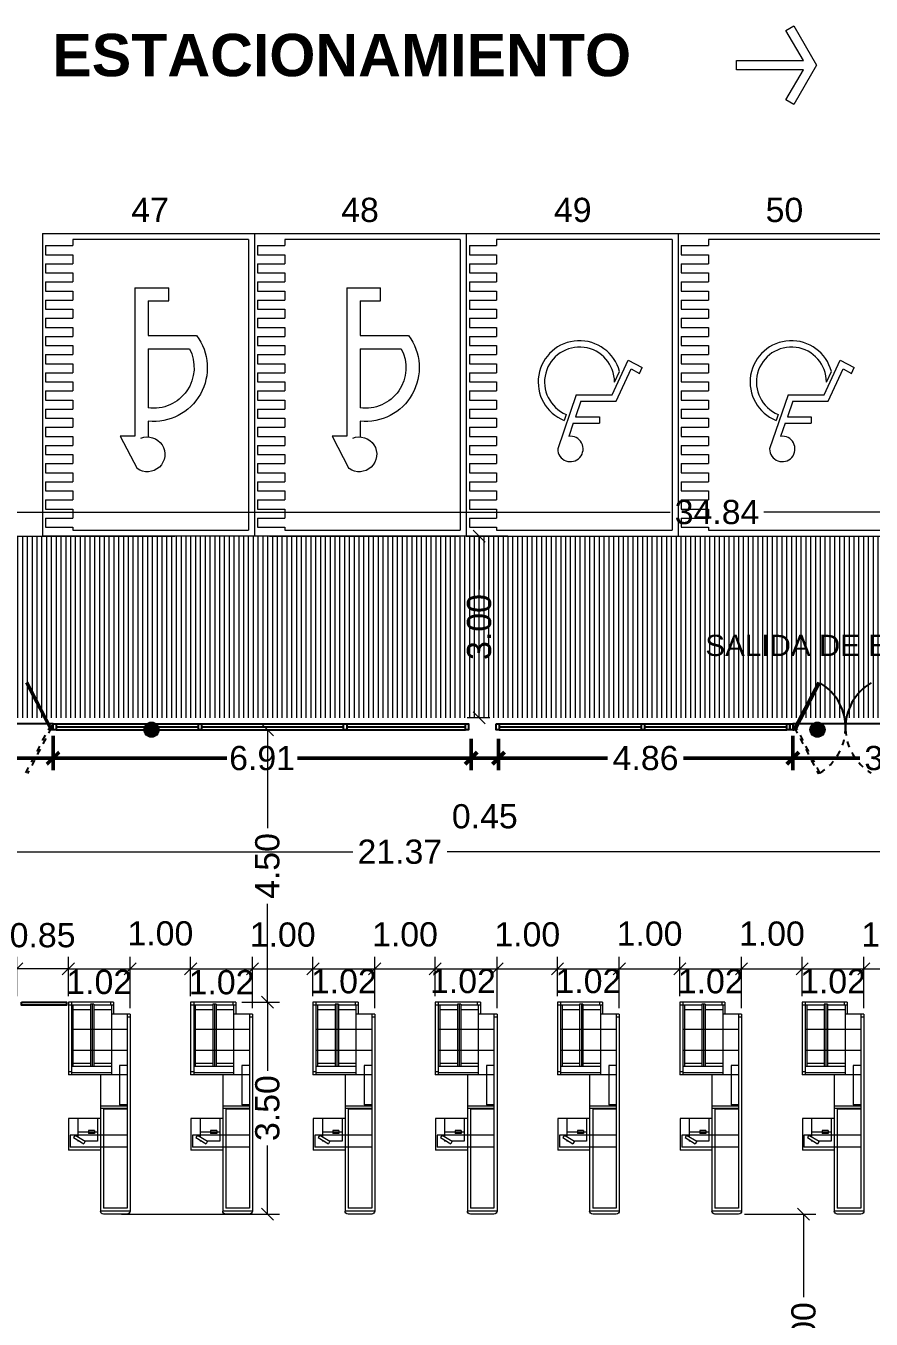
# Model space of a CAD drawing. Header units: inches. Extents: x 2 to 337, y 2 to 182.
# Drawn here: x 44.92 to 58.88, y 112.32 to 133.68 of the extents above; entities that cross this region are included whole.
import ezdxf

# ---------------------------------------------------------------- set-up
doc = ezdxf.new("R2010")
doc.units = ezdxf.units.IN
doc.header["$MEASUREMENT"] = 0
for name, pattern in [('HIDDEN', [0.375, 0.25, -0.125]), ('HIDDEN2', [4.7625, 3.175, -1.5875]), ('LÍNEAS_OCULTAS2', [0.1875, 0.125, -0.0625])]:
    doc.linetypes.add(name, pattern=pattern)
for name, color, linetype, lineweight in [('Est-Acero', 4, 'Continuous', 13), ('L COTAS', 1, 'Continuous', 9), ('L EQUIP', 6, 'Continuous', 9), ('l gris', 9, 'Continuous', 5), ('L PANELES', 136, 'Continuous', 50), ('L PROYEC', 4, 'HIDDEN2', 9), ('smr acero', 170, 'Continuous', 15)]:
    doc.layers.add(name, color=color, linetype=linetype, lineweight=lineweight)
for name, color, linetype in [('FIX FOOD', 8, 'Continuous'), ('l carpinteria', 3, 'Continuous'), ('L pisos', 8, 'Continuous'), ('l texto', 30, 'Continuous'), ('l vidrio', 135, 'Continuous')]:
    doc.layers.add(name, color=color, linetype=linetype)
doc.styles.add('2mm para 1.100', font='ARIAL.TTF')
doc.styles.add('3mm para 1.100', font='ARIAL.TTF')
doc.styles.get("Standard").update_dxf_attribs({"font": 'ARIAL.TTF'})
doc.dimstyles.new('cotas 1.100', dxfattribs={"dimscale": 2, "dimtxt": 0.2, "dimasz": 0.1, "dimexe": 0.1, "dimexo": 0.05, "dimgap": 0.05, "dimtad": 0, "dimzin": 0, "dimdsep": 46, "dimtxsty": '2mm para 1.100', "dimblk": 'OBLIQUE', "dimcen": 0.09, "dimclrd": 256, "dimclre": 256, "dimclrt": 256, "dimaunit": 1, "dimadec": 3, "dimazin": 0, "dimtfac": 1, "dimtofl": 0, "dimtmove": 2, "dimatfit": 3, "dimfxl": 0, "dimtolj": 1, "dimtzin": 0, "dimlwd": -1, "dimlwe": -1, "dimarcsym": 0})

# ---------------------------------------------------------------- blocks, each defined once
blk = doc.blocks.new('COCHERA-DISC-flat-2')
at = {"color": 0}
for p, q in [((-3.5, 0), (-3.5, 5)), ((0, 5), (-3.5, 5)), ((0, 0), (0, 5)), ((0, 0), (0, 5)), ((0, 0), (0, 5)), ((-0.5, 4.9), (-3.4, 4.9)), ((-3.4, 0.1), (-3.4, 4.9)), ((-0.5, 4.85), (-0.5, 4.9)), ((-0.05, 4.85), (-0.5, 4.85)), ((-0.05, 4.7), (-0.5, 4.7)), ((-0.5, 4.55), (-0.5, 4.7)), ((-0.05, 4.7), (-0.05, 4.85)), ((-0.05, 4.55), (-0.5, 4.55)), ((-0.05, 4.4), (-0.05, 4.55)), ((-0.05, 4.4), (-0.5, 4.4)), ((-0.5, 4.25), (-0.5, 4.4)), ((-0.05, 4.25), (-0.5, 4.25)), ((-0.05, 4.1), (-0.5, 4.1)), ((-0.5, 3.95), (-0.5, 4.1)), ((-0.05, 4.1), (-0.05, 4.25)), ((-0.05, 3.95), (-0.5, 3.95)), ((-0.05, 3.8), (-0.05, 3.95)), ((-0.05, 3.8), (-0.5, 3.8)), ((-0.5, 3.65), (-0.5, 3.8)), ((-0.05, 3.65), (-0.5, 3.65)), ((-0.05, 3.5), (-0.05, 3.65)), ((-1.817, 2.664), (-1.509, 3.558)), ((-0.05, 3.5), (-0.5, 3.5)), ((-0.5, 3.35), (-0.5, 3.5)), ((-1.767, 3.133), (-1.692, 3.35)), ((-0.05, 3.35), (-0.5, 3.35)), ((-0.05, 3.2), (-0.05, 3.35)), ((-2.198, 3.028), (-2.198, 3.133)), ((-1.767, 3.133), (-2.198, 3.133)), ((-1.803, 3.028), (-2.198, 3.028)), ((-1.892, 2.769), (-1.803, 3.028)), ((-1.65, 2.988), (-1.616, 3.088)), ((-0.05, 3.2), (-0.5, 3.2)), ((-0.5, 3.05), (-0.5, 3.2)), ((-0.05, 3.05), (-0.5, 3.05)), ((-0.05, 2.9), (-0.05, 3.05)), ((-0.05, 2.9), (-0.5, 2.9)), ((-0.5, 2.75), (-0.5, 2.9)), ((-2.475, 2.769), (-2.724, 2.237)), ((-2.408, 2.664), (-2.675, 2.092)), ((-1.892, 2.769), (-2.475, 2.769)), ((-1.817, 2.664), (-2.408, 2.664)), ((-0.05, 2.75), (-0.5, 2.75)), ((-0.05, 2.6), (-0.5, 2.6)), ((-0.5, 2.45), (-0.5, 2.6)), ((-0.05, 2.6), (-0.05, 2.75)), ((-2.448, 2.454), (-2.53, 2.278)), ((-0.05, 2.45), (-0.5, 2.45)), ((-0.05, 2.3), (-0.05, 2.45)), ((-2.863, 2.311), (-2.907, 2.215)), ((-2.675, 2.092), (-2.907, 2.215)), ((-2.724, 2.237), (-2.863, 2.311)), ((-0.05, 2.3), (-0.5, 2.3)), ((-0.5, 2.15), (-0.5, 2.3)), ((-0.05, 2.15), (-0.5, 2.15)), ((-0.05, 2), (-0.05, 2.15)), ((-0.05, 2), (-0.5, 2)), ((-0.5, 1.85), (-0.5, 2)), ((-0.05, 1.85), (-0.5, 1.85)), ((-0.05, 1.7), (-0.05, 1.85)), ((-0.05, 1.7), (-0.5, 1.7)), ((-0.5, 1.55), (-0.5, 1.7)), ((-0.05, 1.55), (-0.5, 1.55)), ((-0.05, 1.4), (-0.05, 1.55)), ((-0.05, 1.4), (-0.5, 1.4)), ((-0.5, 1.25), (-0.5, 1.4)), ((-0.05, 1.25), (-0.5, 1.25)), ((-0.05, 1.1), (-0.5, 1.1)), ((-0.5, 0.95), (-0.5, 1.1)), ((-0.05, 1.1), (-0.05, 1.25)), ((-0.05, 0.95), (-0.5, 0.95)), ((-0.05, 0.8), (-0.05, 0.95)), ((-0.05, 0.8), (-0.5, 0.8)), ((-0.5, 0.65), (-0.5, 0.8)), ((-0.05, 0.65), (-0.5, 0.65)), ((-0.05, 0.5), (-0.05, 0.65)), ((-0.05, 0.5), (-0.5, 0.5)), ((-0.5, 0.35), (-0.5, 0.5)), ((-0.05, 0.35), (-0.5, 0.35)), ((-0.05, 0.35), (-0.5, 0.35)), ((-0.05, 0.2), (-0.05, 0.35)), ((0, 0), (-3.5, 0)), ((-3.4, 0.1), (-0.5, 0.1)), ((-0.05, 0.2), (-0.5, 0.2)), ((-0.5, 0.1), (-0.5, 0.2))]:
    blk.add_line(p, q, dxfattribs=at)
for centre, radius, start, end in [((-1.719, 3.558), 0.21, 0, 277.4565), ((-1.87, 2.453), 0.683, 194.871, 68.1638), ((-1.87, 2.453), 0.578, 179.9015, 67.6476)]:
    blk.add_arc(centre, radius, start, end, dxfattribs=at)
blk = doc.blocks.new('COCHERA-EMB-flat-3')
at = {"layer": 'l gris'}
for p, q in [((-3.5, 5), (-3.5, 0)), ((0, 5), (-3.5, 5)), ((0, 5), (0, 0)), ((-3.4, 4.9), (-3.4, 0.1)), ((-3.4, 4.9), (-0.5, 4.9)), ((-0.5, 4.9), (-0.5, 4.8)), ((-0.05, 4.8), (-0.5, 4.8)), ((-0.05, 4.8), (-0.05, 4.65)), ((-0.05, 4.65), (-0.5, 4.65)), ((-0.05, 4.65), (-0.5, 4.65)), ((-0.5, 4.65), (-0.5, 4.5)), ((-0.05, 4.5), (-0.5, 4.5)), ((-0.05, 4.5), (-0.05, 4.35)), ((-0.05, 4.35), (-0.5, 4.35)), ((-0.5, 4.35), (-0.5, 4.2)), ((-2.085, 3.887), (-2.085, 4.106)), ((-1.526, 4.106), (-2.085, 4.106)), ((-1.526, 4.106), (-1.526, 1.656)), ((-0.05, 4.2), (-0.5, 4.2)), ((-0.05, 4.2), (-0.05, 4.05)), ((-1.745, 3.887), (-2.085, 3.887)), ((-1.745, 3.887), (-1.745, 3.317)), ((-0.05, 4.05), (-0.5, 4.05)), ((-0.5, 4.05), (-0.5, 3.9)), ((-0.05, 3.9), (-0.5, 3.9)), ((-0.05, 3.9), (-0.05, 3.75)), ((-0.05, 3.75), (-0.5, 3.75)), ((-0.5, 3.75), (-0.5, 3.6)), ((-0.05, 3.6), (-0.5, 3.6)), ((-0.05, 3.45), (-0.5, 3.45)), ((-0.5, 3.45), (-0.5, 3.3)), ((-0.05, 3.6), (-0.05, 3.45)), ((-1.745, 3.317), (-2.544, 3.317)), ((-0.05, 3.3), (-0.5, 3.3)), ((-0.05, 3.3), (-0.05, 3.15)), ((-1.745, 3.098), (-2.426, 3.098)), ((-1.745, 3.098), (-1.745, 2.12)), ((-0.05, 3.15), (-0.5, 3.15)), ((-0.5, 3.15), (-0.5, 3)), ((-0.05, 3), (-0.5, 3)), ((-0.05, 3), (-0.05, 2.85)), ((-0.05, 2.85), (-0.5, 2.85)), ((-0.5, 2.85), (-0.5, 2.7)), ((-0.05, 2.7), (-0.5, 2.7)), ((-0.05, 2.7), (-0.05, 2.55)), ((-0.05, 2.55), (-0.5, 2.55)), ((-0.5, 2.55), (-0.5, 2.4)), ((-0.05, 2.4), (-0.5, 2.4)), ((-0.05, 2.4), (-0.05, 2.25)), ((-0.05, 2.25), (-0.5, 2.25)), ((-0.5, 2.25), (-0.5, 2.1)), ((-0.05, 2.1), (-0.5, 2.1)), ((-0.05, 1.95), (-0.5, 1.95)), ((-0.5, 1.95), (-0.5, 1.8)), ((-0.05, 2.1), (-0.05, 1.95)), ((-1.745, 1.901), (-1.745, 1.641)), ((-0.05, 1.8), (-0.5, 1.8)), ((-0.05, 1.8), (-0.05, 1.65)), ((-1.282, 1.656), (-1.562, 1.12)), ((-1.526, 1.656), (-1.282, 1.656)), ((-0.05, 1.65), (-0.5, 1.65)), ((-0.5, 1.65), (-0.5, 1.5)), ((-0.05, 1.5), (-0.5, 1.5)), ((-0.05, 1.5), (-0.05, 1.35)), ((-0.05, 1.35), (-0.5, 1.35)), ((-0.5, 1.35), (-0.5, 1.2)), ((-0.05, 1.2), (-0.5, 1.2)), ((-0.05, 1.2), (-0.05, 1.05)), ((-0.05, 1.05), (-0.5, 1.05)), ((-0.5, 1.05), (-0.5, 0.9)), ((-0.05, 0.9), (-0.5, 0.9)), ((-0.05, 0.9), (-0.05, 0.75)), ((-0.05, 0.75), (-0.5, 0.75)), ((-0.5, 0.75), (-0.5, 0.6)), ((-0.05, 0.6), (-0.5, 0.6)), ((-0.05, 0.45), (-0.5, 0.45)), ((-0.5, 0.45), (-0.5, 0.3)), ((-0.05, 0.6), (-0.05, 0.45)), ((-0.05, 0.3), (-0.5, 0.3)), ((-0.05, 0.3), (-0.05, 0.15)), ((-3.5, 0), (0, 0)), ((-0.5, 0.1), (-3.4, 0.1)), ((-0.05, 0.15), (-0.5, 0.15)), ((-0.5, 0.15), (-0.5, 0.1))]:
    blk.add_line(p, q, dxfattribs=at)
for centre, radius, start, end in [((-1.834, 2.784), 0.888, 143.1471, 275.7426), ((-1.834, 2.784), 0.67, 152.1052, 277.6632), ((-1.732, 1.353), 0.288, 67.8205, 306.0337)]:
    blk.add_arc(centre, radius, start, end, dxfattribs=at)
blk = doc.blocks.new('CAJAS AM')
at = {"layer": 'L EQUIP', "linetype": 'ByBlock', "ltscale": 0.01}
for p, q in [((781.677, 799.828), (781.287, 799.828)), ((781.237, 797.528), (781.237, 799.778)), ((781.727, 799.778), (781.237, 799.778)), ((781.287, 798.083), (781.287, 799.728)), ((781.677, 799.728), (781.287, 799.728)), ((781.677, 796.528), (781.677, 799.728)), ((781.727, 796.528), (781.727, 799.778)), ((780.712, 798.248), (780.712, 798.773)), ((781.237, 798.773), (780.712, 798.773)), ((781.237, 798.248), (781.237, 798.773)), ((780.737, 798.523), (780.737, 798.723)), ((781.677, 798.723), (780.737, 798.723)), ((781.677, 798.523), (780.737, 798.523)), ((780.794, 798.565), (780.962, 798.666)), ((780.819, 798.522), (780.794, 798.565)), ((780.819, 798.522), (780.987, 798.623)), ((780.862, 798.606), (780.862, 798.623)), ((780.89, 798.623), (780.862, 798.623)), ((780.862, 798.248), (780.862, 798.548)), ((780.987, 798.623), (780.962, 798.666)), ((781.187, 798.623), (780.987, 798.623)), ((781.187, 798.248), (781.187, 798.623)), ((781.187, 798.473), (780.862, 798.473)), ((781.037, 798.448), (781.037, 798.498)), ((781.137, 798.498), (781.037, 798.498)), ((781.137, 798.448), (781.037, 798.448)), ((781.137, 798.448), (781.137, 798.498)), ((781.237, 798.248), (780.712, 798.248)), ((781.677, 798.098), (781.287, 798.098)), ((781.677, 798.083), (781.237, 798.083)), ((781.677, 798.048), (781.237, 798.048)), ((781.677, 798.023), (781.552, 798.023)), ((781.552, 797.373), (781.552, 798.023)), ((780.707, 796.328), (780.707, 797.528)), ((781.677, 797.528), (780.707, 797.528)), ((780.757, 797.478), (780.707, 797.478)), ((780.757, 796.328), (780.757, 797.528)), ((781.417, 797.493), (780.757, 797.493)), ((781.417, 796.378), (781.417, 797.528)), ((781.417, 797.393), (780.757, 797.393)), ((780.782, 796.378), (780.782, 797.393)), ((781.072, 797.343), (780.782, 797.343)), ((781.072, 796.363), (781.072, 797.393)), ((781.1, 796.363), (781.1, 797.393)), ((781.127, 796.363), (781.127, 797.393)), ((781.417, 797.343), (781.127, 797.343)), ((781.677, 797.373), (781.552, 797.373)), ((781.677, 797.128), (780.757, 797.128)), ((781.677, 796.778), (780.757, 796.778)), ((781.072, 796.453), (780.782, 796.453)), ((781.417, 796.453), (781.127, 796.453)), ((781.727, 796.528), (781.417, 796.528)), ((781.452, 796.328), (781.452, 796.528)), ((781.727, 796.578), (781.677, 796.578)), ((781.072, 796.378), (780.707, 796.378)), ((780.755, 796.328), (780.707, 796.328)), ((781.452, 796.328), (780.707, 796.328)), ((781.127, 796.363), (781.072, 796.363)), ((781.452, 796.378), (781.127, 796.378)), ((781.402, 796.328), (781.402, 796.378))]:
    blk.add_line(p, q, dxfattribs=at)
for centre, start, end in [((781.287, 799.778), 90, 180), ((781.677, 799.778), 0, 90)]:
    blk.add_arc(centre, 0.05, start, end, dxfattribs=at)
blk = doc.blocks.new('_Oblique')
at = {"color": 0, "linetype": 'ByBlock', "lineweight": -2}
blk.add_line((-0.5, -0.5), (0.5, 0.5), dxfattribs=at)
blk = doc.blocks.new('*D68')
at = {"layer": 'Defpoints', "color": 0}
for p in [(48.383, 117.554), (46.393, 114.054), (48.906, 114.054)]:
    blk.add_point(p, dxfattribs=at)
at = {"layer": 'L COTAS'}
for p, q in [((48.483, 117.554), (49.106, 117.554)), ((48.906, 117.554), (48.906, 116.422)), ((48.906, 114.054), (48.906, 115.185)), ((46.493, 114.054), (49.106, 114.054))]:
    blk.add_line(p, q, dxfattribs=at)
at = {"layer": 'L COTAS', "xscale": 0.2, "yscale": 0.2, "zscale": 0.2}
for p, rotation in [((48.906, 117.554), 90), ((48.906, 114.054), 270)]:
    blk.add_blockref('_Oblique', p, dxfattribs=dict(at, rotation=rotation))
at = {"layer": 'L COTAS', "insert": (48.906, 115.804), "char_height": 0.4, "attachment_point": 5, "rotation": 90, "style": '2mm para 1.100'}
blk.add_mtext('\\A1;3.50', dxfattribs=at)
blk = doc.blocks.new('*D69')
at = {"layer": 'Defpoints', "color": 0}
for p in [(46.638, 118.104), (45.618, 117.554), (46.638, 117.354)]:
    blk.add_point(p, dxfattribs=at)
at = {"layer": 'L COTAS'}
for p, q in [((45.618, 117.654), (45.618, 118.304)), ((46.638, 117.454), (46.638, 118.304)), ((45.618, 118.104), (46.638, 118.104))]:
    blk.add_line(p, q, dxfattribs=at)
at = {"layer": 'L COTAS', "xscale": 0.2, "yscale": 0.2, "zscale": 0.2, "rotation": 180}
blk.add_blockref('_Oblique', (45.618, 118.104), dxfattribs=at)
at = {"layer": 'L COTAS', "xscale": 0.2, "yscale": 0.2, "zscale": 0.2}
blk.add_blockref('_Oblique', (46.638, 118.104), dxfattribs=at)
at = {"layer": 'L COTAS', "insert": (46.128, 117.886), "char_height": 0.4, "attachment_point": 5, "style": '2mm para 1.100'}
blk.add_mtext('\\A1;1.02', dxfattribs=at)
blk = doc.blocks.new('*D70')
at = {"layer": 'Defpoints', "color": 0}
for p in [(47.638, 118.104), (47.638, 117.554), (46.638, 117.354)]:
    blk.add_point(p, dxfattribs=at)
at = {"layer": 'L COTAS'}
for p, q in [((46.638, 117.454), (46.638, 118.304)), ((47.638, 117.654), (47.638, 118.304)), ((46.638, 118.104), (47.638, 118.104))]:
    blk.add_line(p, q, dxfattribs=at)
at = {"layer": 'L COTAS', "xscale": 0.2, "yscale": 0.2, "zscale": 0.2, "rotation": 180}
blk.add_blockref('_Oblique', (46.638, 118.104), dxfattribs=at)
at = {"layer": 'L COTAS', "xscale": 0.2, "yscale": 0.2, "zscale": 0.2}
blk.add_blockref('_Oblique', (47.638, 118.104), dxfattribs=at)
at = {"layer": 'L COTAS', "insert": (47.138, 118.688), "char_height": 0.4, "attachment_point": 5, "style": '2mm para 1.100'}
blk.add_mtext('\\A1;1.00', dxfattribs=at)
blk = doc.blocks.new('*D41')
at = {"layer": 'Defpoints', "color": 0}
for p in [(48.658, 118.104), (47.638, 117.554), (48.658, 117.354)]:
    blk.add_point(p, dxfattribs=at)
at = {"layer": 'L COTAS'}
for p, q in [((47.638, 117.654), (47.638, 118.304)), ((48.658, 117.454), (48.658, 118.304)), ((47.638, 118.104), (48.658, 118.104))]:
    blk.add_line(p, q, dxfattribs=at)
at = {"layer": 'L COTAS', "xscale": 0.2, "yscale": 0.2, "zscale": 0.2, "rotation": 180}
blk.add_blockref('_Oblique', (47.638, 118.104), dxfattribs=at)
at = {"layer": 'L COTAS', "xscale": 0.2, "yscale": 0.2, "zscale": 0.2}
blk.add_blockref('_Oblique', (48.658, 118.104), dxfattribs=at)
at = {"layer": 'L COTAS', "insert": (48.148, 117.881), "char_height": 0.4, "attachment_point": 5, "style": '2mm para 1.100'}
blk.add_mtext('\\A1;1.02', dxfattribs=at)
blk = doc.blocks.new('*D42')
at = {"layer": 'Defpoints', "color": 0}
for p in [(49.658, 118.104), (49.658, 117.554), (48.658, 117.354)]:
    blk.add_point(p, dxfattribs=at)
at = {"layer": 'L COTAS'}
for p, q in [((48.658, 117.454), (48.658, 118.304)), ((49.658, 117.654), (49.658, 118.304)), ((48.658, 118.104), (49.658, 118.104))]:
    blk.add_line(p, q, dxfattribs=at)
at = {"layer": 'L COTAS', "xscale": 0.2, "yscale": 0.2, "zscale": 0.2, "rotation": 180}
blk.add_blockref('_Oblique', (48.658, 118.104), dxfattribs=at)
at = {"layer": 'L COTAS', "xscale": 0.2, "yscale": 0.2, "zscale": 0.2}
blk.add_blockref('_Oblique', (49.658, 118.104), dxfattribs=at)
at = {"layer": 'L COTAS', "insert": (49.158, 118.668), "char_height": 0.4, "attachment_point": 5, "style": '2mm para 1.100'}
blk.add_mtext('\\A1;1.00', dxfattribs=at)
blk = doc.blocks.new('*D43')
at = {"layer": 'Defpoints', "color": 0}
for p in [(50.678, 118.104), (49.658, 117.554), (50.678, 117.354)]:
    blk.add_point(p, dxfattribs=at)
at = {"layer": 'L COTAS'}
for p, q in [((49.658, 117.654), (49.658, 118.304)), ((50.678, 117.454), (50.678, 118.304)), ((49.658, 118.104), (50.678, 118.104))]:
    blk.add_line(p, q, dxfattribs=at)
at = {"layer": 'L COTAS', "xscale": 0.2, "yscale": 0.2, "zscale": 0.2, "rotation": 180}
blk.add_blockref('_Oblique', (49.658, 118.104), dxfattribs=at)
at = {"layer": 'L COTAS', "xscale": 0.2, "yscale": 0.2, "zscale": 0.2}
blk.add_blockref('_Oblique', (50.678, 118.104), dxfattribs=at)
at = {"layer": 'L COTAS', "insert": (50.168, 117.897), "char_height": 0.4, "attachment_point": 5, "style": '2mm para 1.100'}
blk.add_mtext('\\A1;1.02', dxfattribs=at)
blk = doc.blocks.new('*D44')
at = {"layer": 'Defpoints', "color": 0}
for p in [(51.678, 118.104), (51.678, 117.554), (50.678, 117.354)]:
    blk.add_point(p, dxfattribs=at)
at = {"layer": 'L COTAS'}
for p, q in [((50.678, 117.454), (50.678, 118.304)), ((51.678, 117.654), (51.678, 118.304)), ((50.678, 118.104), (51.678, 118.104))]:
    blk.add_line(p, q, dxfattribs=at)
at = {"layer": 'L COTAS', "xscale": 0.2, "yscale": 0.2, "zscale": 0.2, "rotation": 180}
blk.add_blockref('_Oblique', (50.678, 118.104), dxfattribs=at)
at = {"layer": 'L COTAS', "xscale": 0.2, "yscale": 0.2, "zscale": 0.2}
blk.add_blockref('_Oblique', (51.678, 118.104), dxfattribs=at)
at = {"layer": 'L COTAS', "insert": (51.178, 118.672), "char_height": 0.4, "attachment_point": 5, "style": '2mm para 1.100'}
blk.add_mtext('\\A1;1.00', dxfattribs=at)
blk = doc.blocks.new('*D45')
at = {"layer": 'Defpoints', "color": 0}
for p in [(52.698, 118.104), (51.678, 117.554), (52.698, 117.354)]:
    blk.add_point(p, dxfattribs=at)
at = {"layer": 'L COTAS'}
for p, q in [((51.678, 117.654), (51.678, 118.304)), ((52.698, 117.454), (52.698, 118.304)), ((51.678, 118.104), (52.698, 118.104))]:
    blk.add_line(p, q, dxfattribs=at)
at = {"layer": 'L COTAS', "xscale": 0.2, "yscale": 0.2, "zscale": 0.2, "rotation": 180}
blk.add_blockref('_Oblique', (51.678, 118.104), dxfattribs=at)
at = {"layer": 'L COTAS', "xscale": 0.2, "yscale": 0.2, "zscale": 0.2}
blk.add_blockref('_Oblique', (52.698, 118.104), dxfattribs=at)
at = {"layer": 'L COTAS', "insert": (52.135, 117.901), "char_height": 0.4, "attachment_point": 5, "style": '2mm para 1.100'}
blk.add_mtext('\\A1;1.02', dxfattribs=at)
blk = doc.blocks.new('*D46')
at = {"layer": 'Defpoints', "color": 0}
for p in [(53.698, 118.104), (53.698, 117.554), (52.698, 117.354)]:
    blk.add_point(p, dxfattribs=at)
at = {"layer": 'L COTAS'}
for p, q in [((52.698, 117.454), (52.698, 118.304)), ((53.698, 117.654), (53.698, 118.304)), ((52.698, 118.104), (53.698, 118.104))]:
    blk.add_line(p, q, dxfattribs=at)
at = {"layer": 'L COTAS', "xscale": 0.2, "yscale": 0.2, "zscale": 0.2, "rotation": 180}
blk.add_blockref('_Oblique', (52.698, 118.104), dxfattribs=at)
at = {"layer": 'L COTAS', "xscale": 0.2, "yscale": 0.2, "zscale": 0.2}
blk.add_blockref('_Oblique', (53.698, 118.104), dxfattribs=at)
at = {"layer": 'L COTAS', "insert": (53.198, 118.672), "char_height": 0.4, "attachment_point": 5, "style": '2mm para 1.100'}
blk.add_mtext('\\A1;1.00', dxfattribs=at)
blk = doc.blocks.new('*D47')
at = {"layer": 'Defpoints', "color": 0}
for p in [(54.718, 118.104), (53.698, 117.554), (54.718, 117.354)]:
    blk.add_point(p, dxfattribs=at)
at = {"layer": 'L COTAS'}
for p, q in [((53.698, 117.654), (53.698, 118.304)), ((54.718, 117.454), (54.718, 118.304)), ((53.698, 118.104), (54.718, 118.104))]:
    blk.add_line(p, q, dxfattribs=at)
at = {"layer": 'L COTAS', "xscale": 0.2, "yscale": 0.2, "zscale": 0.2, "rotation": 180}
blk.add_blockref('_Oblique', (53.698, 118.104), dxfattribs=at)
at = {"layer": 'L COTAS', "xscale": 0.2, "yscale": 0.2, "zscale": 0.2}
blk.add_blockref('_Oblique', (54.718, 118.104), dxfattribs=at)
at = {"layer": 'L COTAS', "insert": (54.208, 117.901), "char_height": 0.4, "attachment_point": 5, "style": '2mm para 1.100'}
blk.add_mtext('\\A1;1.02', dxfattribs=at)
blk = doc.blocks.new('*D48')
at = {"layer": 'Defpoints', "color": 0}
for p in [(55.718, 118.104), (55.718, 117.554), (54.718, 117.354)]:
    blk.add_point(p, dxfattribs=at)
at = {"layer": 'L COTAS'}
for p, q in [((54.718, 117.454), (54.718, 118.304)), ((55.718, 117.654), (55.718, 118.304)), ((54.718, 118.104), (55.718, 118.104))]:
    blk.add_line(p, q, dxfattribs=at)
at = {"layer": 'L COTAS', "xscale": 0.2, "yscale": 0.2, "zscale": 0.2, "rotation": 180}
blk.add_blockref('_Oblique', (54.718, 118.104), dxfattribs=at)
at = {"layer": 'L COTAS', "xscale": 0.2, "yscale": 0.2, "zscale": 0.2}
blk.add_blockref('_Oblique', (55.718, 118.104), dxfattribs=at)
at = {"layer": 'L COTAS', "insert": (55.218, 118.684), "char_height": 0.4, "attachment_point": 5, "style": '2mm para 1.100'}
blk.add_mtext('\\A1;1.00', dxfattribs=at)
blk = doc.blocks.new('*D49')
at = {"layer": 'Defpoints', "color": 0}
for p in [(56.738, 118.104), (55.718, 117.554), (56.738, 117.354)]:
    blk.add_point(p, dxfattribs=at)
at = {"layer": 'L COTAS'}
for p, q in [((55.718, 117.654), (55.718, 118.304)), ((56.738, 117.454), (56.738, 118.304)), ((55.718, 118.104), (56.738, 118.104))]:
    blk.add_line(p, q, dxfattribs=at)
at = {"layer": 'L COTAS', "xscale": 0.2, "yscale": 0.2, "zscale": 0.2, "rotation": 180}
blk.add_blockref('_Oblique', (55.718, 118.104), dxfattribs=at)
at = {"layer": 'L COTAS', "xscale": 0.2, "yscale": 0.2, "zscale": 0.2}
blk.add_blockref('_Oblique', (56.738, 118.104), dxfattribs=at)
at = {"layer": 'L COTAS', "insert": (56.228, 117.897), "char_height": 0.4, "attachment_point": 5, "style": '2mm para 1.100'}
blk.add_mtext('\\A1;1.02', dxfattribs=at)
blk = doc.blocks.new('*D50')
at = {"layer": 'Defpoints', "color": 0}
for p in [(57.738, 118.104), (57.738, 117.554), (56.738, 117.354)]:
    blk.add_point(p, dxfattribs=at)
at = {"layer": 'L COTAS'}
for p, q in [((56.738, 117.454), (56.738, 118.304)), ((57.738, 117.654), (57.738, 118.304)), ((56.738, 118.104), (57.738, 118.104))]:
    blk.add_line(p, q, dxfattribs=at)
at = {"layer": 'L COTAS', "xscale": 0.2, "yscale": 0.2, "zscale": 0.2, "rotation": 180}
blk.add_blockref('_Oblique', (56.738, 118.104), dxfattribs=at)
at = {"layer": 'L COTAS', "xscale": 0.2, "yscale": 0.2, "zscale": 0.2}
blk.add_blockref('_Oblique', (57.738, 118.104), dxfattribs=at)
at = {"layer": 'L COTAS', "insert": (57.238, 118.684), "char_height": 0.4, "attachment_point": 5, "style": '2mm para 1.100'}
blk.add_mtext('\\A1;1.00', dxfattribs=at)
blk = doc.blocks.new('*D51')
at = {"layer": 'Defpoints', "color": 0}
for p in [(58.758, 118.104), (57.738, 117.554), (58.758, 117.354)]:
    blk.add_point(p, dxfattribs=at)
at = {"layer": 'L COTAS'}
for p, q in [((57.738, 117.654), (57.738, 118.304)), ((58.758, 117.454), (58.758, 118.304)), ((57.738, 118.104), (58.758, 118.104))]:
    blk.add_line(p, q, dxfattribs=at)
at = {"layer": 'L COTAS', "xscale": 0.2, "yscale": 0.2, "zscale": 0.2, "rotation": 180}
blk.add_blockref('_Oblique', (57.738, 118.104), dxfattribs=at)
at = {"layer": 'L COTAS', "xscale": 0.2, "yscale": 0.2, "zscale": 0.2}
blk.add_blockref('_Oblique', (58.758, 118.104), dxfattribs=at)
at = {"layer": 'L COTAS', "insert": (58.248, 117.897), "char_height": 0.4, "attachment_point": 5, "style": '2mm para 1.100'}
blk.add_mtext('\\A1;1.02', dxfattribs=at)
blk = doc.blocks.new('*D52')
at = {"layer": 'Defpoints', "color": 0}
for p in [(59.758, 118.104), (59.758, 117.554), (58.758, 117.354)]:
    blk.add_point(p, dxfattribs=at)
at = {"layer": 'L COTAS'}
for p, q in [((58.758, 117.454), (58.758, 118.304)), ((59.758, 117.654), (59.758, 118.304)), ((58.758, 118.104), (59.758, 118.104))]:
    blk.add_line(p, q, dxfattribs=at)
at = {"layer": 'L COTAS', "xscale": 0.2, "yscale": 0.2, "zscale": 0.2, "rotation": 180}
blk.add_blockref('_Oblique', (58.758, 118.104), dxfattribs=at)
at = {"layer": 'L COTAS', "xscale": 0.2, "yscale": 0.2, "zscale": 0.2}
blk.add_blockref('_Oblique', (59.758, 118.104), dxfattribs=at)
at = {"layer": 'L COTAS', "insert": (59.258, 118.668), "char_height": 0.4, "attachment_point": 5, "style": '2mm para 1.100'}
blk.add_mtext('\\A1;1.00', dxfattribs=at)
blk = doc.blocks.new('*D98')
at = {"layer": 'Defpoints', "color": 0}
for p in [(73.75, 125.648), (38.913, 125.25), (73.75, 125.254)]:
    blk.add_point(p, dxfattribs=at)
at = {"layer": 'L COTAS'}
for p, q in [((38.913, 125.35), (38.913, 125.848)), ((73.75, 125.354), (73.75, 125.848)), ((38.913, 125.648), (55.558, 125.648)), ((73.75, 125.648), (57.106, 125.648))]:
    blk.add_line(p, q, dxfattribs=at)
at = {"layer": 'L COTAS', "xscale": 0.2, "yscale": 0.2, "zscale": 0.2, "rotation": 180}
blk.add_blockref('_Oblique', (38.913, 125.648), dxfattribs=at)
at = {"layer": 'L COTAS', "xscale": 0.2, "yscale": 0.2, "zscale": 0.2}
blk.add_blockref('_Oblique', (73.75, 125.648), dxfattribs=at)
at = {"layer": 'L COTAS', "insert": (56.332, 125.648), "char_height": 0.4, "attachment_point": 5, "style": '2mm para 1.100'}
blk.add_mtext('\\A1;34.84', dxfattribs=at)
blk = doc.blocks.new('*D104')
at = {"layer": 'Defpoints', "color": 0}
for p in [(44.768, 118.104), (44.768, 117.554), (45.618, 117.554)]:
    blk.add_point(p, dxfattribs=at)
at = {"layer": 'L COTAS'}
for p, q in [((44.768, 117.654), (44.768, 118.304)), ((45.618, 117.654), (45.618, 118.304)), ((45.618, 118.104), (44.768, 118.104))]:
    blk.add_line(p, q, dxfattribs=at)
at = {"layer": 'L COTAS', "xscale": 0.2, "yscale": 0.2, "zscale": 0.2, "rotation": 180}
blk.add_blockref('_Oblique', (44.768, 118.104), dxfattribs=at)
at = {"layer": 'L COTAS', "xscale": 0.2, "yscale": 0.2, "zscale": 0.2}
blk.add_blockref('_Oblique', (45.618, 118.104), dxfattribs=at)
at = {"layer": 'L COTAS', "insert": (45.193, 118.658), "char_height": 0.4, "attachment_point": 5, "style": '2mm para 1.100'}
blk.add_mtext('\\A1;0.85', dxfattribs=at)
blk = doc.blocks.new('*D105')
at = {"layer": 'Defpoints', "color": 0}
for p in [(40.408, 120.037), (40.408, 119.768), (61.778, 117.817)]:
    blk.add_point(p, dxfattribs=at)
at = {"layer": 'L COTAS'}
for p, q in [((40.408, 119.868), (40.408, 120.237)), ((61.778, 117.917), (61.778, 120.237)), ((40.408, 120.037), (50.315, 120.037)), ((61.778, 120.037), (51.872, 120.037))]:
    blk.add_line(p, q, dxfattribs=at)
at = {"layer": 'L COTAS', "xscale": 0.2, "yscale": 0.2, "zscale": 0.2, "rotation": 180}
blk.add_blockref('_Oblique', (40.408, 120.037), dxfattribs=at)
at = {"layer": 'L COTAS', "xscale": 0.2, "yscale": 0.2, "zscale": 0.2}
blk.add_blockref('_Oblique', (61.778, 120.037), dxfattribs=at)
at = {"layer": 'L COTAS', "insert": (51.093, 120.037), "char_height": 0.4, "attachment_point": 5, "style": '2mm para 1.100'}
blk.add_mtext('\\A1;21.37', dxfattribs=at)
blk = doc.blocks.new('*D106')
at = {"layer": 'Defpoints', "color": 0}
for p in [(48.383, 122.052), (48.906, 122.052), (48.383, 117.554)]:
    blk.add_point(p, dxfattribs=at)
at = {"layer": 'L COTAS'}
for p, q in [((48.483, 122.052), (49.106, 122.052)), ((48.906, 122.052), (48.906, 120.43)), ((48.906, 117.554), (48.906, 119.176)), ((48.483, 117.554), (49.106, 117.554))]:
    blk.add_line(p, q, dxfattribs=at)
at = {"layer": 'L COTAS', "xscale": 0.2, "yscale": 0.2, "zscale": 0.2}
for p, rotation in [((48.906, 122.052), 90), ((48.906, 117.554), 270)]:
    blk.add_blockref('_Oblique', p, dxfattribs=dict(at, rotation=rotation))
at = {"layer": 'L COTAS', "insert": (48.906, 119.803), "char_height": 0.4, "attachment_point": 5, "rotation": 90, "style": '2mm para 1.100'}
blk.add_mtext('\\A1;4.50', dxfattribs=at)
blk = doc.blocks.new('*D107')
at = {"layer": 'Defpoints', "color": 0}
for p in [(56.688, 114.054), (56.829, 110.054), (57.762, 110.054)]:
    blk.add_point(p, dxfattribs=at)
at = {"layer": 'L COTAS'}
for p, q in [((56.788, 114.054), (57.962, 114.054)), ((57.762, 114.054), (57.762, 112.681)), ((57.762, 110.054), (57.762, 111.427)), ((56.929, 110.054), (57.962, 110.054))]:
    blk.add_line(p, q, dxfattribs=at)
at = {"layer": 'L COTAS', "xscale": 0.2, "yscale": 0.2, "zscale": 0.2}
for p, rotation in [((57.762, 114.054), 90), ((57.762, 110.054), 270)]:
    blk.add_blockref('_Oblique', p, dxfattribs=dict(at, rotation=rotation))
at = {"layer": 'L COTAS', "insert": (57.762, 112.054), "char_height": 0.4, "attachment_point": 5, "rotation": 90, "style": '2mm para 1.100'}
blk.add_mtext('\\A1;4.00', dxfattribs=at)
blk = doc.blocks.new('*D178')
at = {"layer": 'Defpoints', "color": 0}
for p in [(52.404, 125.25), (52.975, 125.25), (52.677, 122.252)]:
    blk.add_point(p, dxfattribs=at)
at = {"layer": 'L COTAS'}
for p, q in [((52.875, 125.25), (52.204, 125.25)), ((52.404, 125.25), (52.404, 124.37)), ((52.404, 122.252), (52.404, 123.132)), ((52.577, 122.252), (52.204, 122.252))]:
    blk.add_line(p, q, dxfattribs=at)
at = {"layer": 'L COTAS', "xscale": 0.2, "yscale": 0.2, "zscale": 0.2}
for p, rotation in [((52.404, 125.25), 90), ((52.404, 122.252), 270)]:
    blk.add_blockref('_Oblique', p, dxfattribs=dict(at, rotation=rotation))
at = {"layer": 'L COTAS', "insert": (52.404, 123.751), "char_height": 0.4, "attachment_point": 5, "rotation": 90, "style": '2mm para 1.100'}
blk.add_mtext('\\A1;3.00', dxfattribs=at)
blk = doc.blocks.new('*D238')
at = {"layer": 'Defpoints', "color": 0}
for p in [(41.857, 122.002), (45.365, 122.052), (45.365, 121.584)]:
    blk.add_point(p, dxfattribs=at)
at = {"layer": 'L PANELES'}
for p, q in [((41.857, 121.902), (41.857, 121.384)), ((45.365, 121.952), (45.365, 121.384)), ((41.857, 121.584), (43.03, 121.584)), ((45.365, 121.584), (44.192, 121.584))]:
    blk.add_line(p, q, dxfattribs=at)
at = {"layer": 'L PANELES', "xscale": 0.2, "yscale": 0.2, "zscale": 0.2, "rotation": 180}
blk.add_blockref('_Oblique', (41.857, 121.584), dxfattribs=at)
at = {"layer": 'L PANELES', "xscale": 0.2, "yscale": 0.2, "zscale": 0.2}
blk.add_blockref('_Oblique', (45.365, 121.584), dxfattribs=at)
at = {"layer": 'L PANELES', "insert": (43.611, 121.584), "char_height": 0.4, "attachment_point": 5, "style": '2mm para 1.100'}
blk.add_mtext('\\A1;3.51', dxfattribs=at)
blk = doc.blocks.new('*D239')
at = {"layer": 'Defpoints', "color": 0}
for p in [(45.365, 122.052), (52.271, 122.002), (52.271, 121.584)]:
    blk.add_point(p, dxfattribs=at)
at = {"layer": 'L PANELES'}
for p, q in [((45.365, 121.952), (45.365, 121.384)), ((52.271, 121.902), (52.271, 121.384)), ((45.365, 121.584), (48.236, 121.584)), ((52.271, 121.584), (49.4, 121.584))]:
    blk.add_line(p, q, dxfattribs=at)
at = {"layer": 'L PANELES', "xscale": 0.2, "yscale": 0.2, "zscale": 0.2, "rotation": 180}
blk.add_blockref('_Oblique', (45.365, 121.584), dxfattribs=at)
at = {"layer": 'L PANELES', "xscale": 0.2, "yscale": 0.2, "zscale": 0.2}
blk.add_blockref('_Oblique', (52.271, 121.584), dxfattribs=at)
at = {"layer": 'L PANELES', "insert": (48.818, 121.584), "char_height": 0.4, "attachment_point": 5, "style": '2mm para 1.100'}
blk.add_mtext('\\A1;6.91', dxfattribs=at)
blk = doc.blocks.new('*D181')
at = {"layer": 'Defpoints', "color": 0}
for p in [(52.271, 122.002), (52.721, 122.002), (52.721, 121.584)]:
    blk.add_point(p, dxfattribs=at)
at = {"layer": 'L PANELES'}
for p, q in [((52.271, 121.902), (52.271, 121.384)), ((52.721, 121.902), (52.721, 121.384)), ((52.271, 121.584), (52.721, 121.584))]:
    blk.add_line(p, q, dxfattribs=at)
at = {"layer": 'L PANELES', "xscale": 0.2, "yscale": 0.2, "zscale": 0.2, "rotation": 180}
blk.add_blockref('_Oblique', (52.271, 121.584), dxfattribs=at)
at = {"layer": 'L PANELES', "xscale": 0.2, "yscale": 0.2, "zscale": 0.2}
blk.add_blockref('_Oblique', (52.721, 121.584), dxfattribs=at)
at = {"layer": 'L PANELES', "insert": (52.496, 120.622), "char_height": 0.4, "attachment_point": 5, "style": '2mm para 1.100'}
blk.add_mtext('\\A1;0.45', dxfattribs=at)
blk = doc.blocks.new('*D240')
at = {"layer": 'Defpoints', "color": 0}
for p in [(52.721, 122.002), (57.583, 122.052), (57.583, 121.584)]:
    blk.add_point(p, dxfattribs=at)
at = {"layer": 'L PANELES'}
for p, q in [((52.721, 121.902), (52.721, 121.384)), ((57.583, 121.952), (57.583, 121.384)), ((52.721, 121.584), (54.525, 121.584)), ((57.583, 121.584), (55.779, 121.584))]:
    blk.add_line(p, q, dxfattribs=at)
at = {"layer": 'L PANELES', "xscale": 0.2, "yscale": 0.2, "zscale": 0.2, "rotation": 180}
blk.add_blockref('_Oblique', (52.721, 121.584), dxfattribs=at)
at = {"layer": 'L PANELES', "xscale": 0.2, "yscale": 0.2, "zscale": 0.2}
blk.add_blockref('_Oblique', (57.583, 121.584), dxfattribs=at)
at = {"layer": 'L PANELES', "insert": (55.152, 121.584), "char_height": 0.4, "attachment_point": 5, "style": '2mm para 1.100'}
blk.add_mtext('\\A1;4.86', dxfattribs=at)
blk = doc.blocks.new('*D212')
at = {"layer": 'Defpoints', "color": 0}
for p in [(57.583, 122.052), (61.035, 122.052), (61.035, 121.584)]:
    blk.add_point(p, dxfattribs=at)
at = {"layer": 'L PANELES'}
for p, q in [((57.583, 121.952), (57.583, 121.384)), ((61.035, 121.952), (61.035, 121.384)), ((57.583, 121.584), (58.688, 121.584)), ((61.035, 121.584), (59.93, 121.584))]:
    blk.add_line(p, q, dxfattribs=at)
at = {"layer": 'L PANELES', "xscale": 0.2, "yscale": 0.2, "zscale": 0.2, "rotation": 180}
blk.add_blockref('_Oblique', (57.583, 121.584), dxfattribs=at)
at = {"layer": 'L PANELES', "xscale": 0.2, "yscale": 0.2, "zscale": 0.2}
blk.add_blockref('_Oblique', (61.035, 121.584), dxfattribs=at)
at = {"layer": 'L PANELES', "insert": (59.309, 121.584), "char_height": 0.4, "attachment_point": 5, "style": '2mm para 1.100'}
blk.add_mtext('\\A1;3.45', dxfattribs=at)

msp = doc.modelspace()

# ---------------------------------------------------------------- hatches: boundary and pattern name
at = {"layer": 'l gris'}
h = msp.add_hatch(dxfattribs=at)
h.set_pattern_fill('LINE', color=256, scale=0.025, angle=90)
h.set_pattern_definition([(90, (-3778.86679, -701.38761), (-0.079375, 5e-18), [])])
h.paths.add_polyline_path([(30.191, 125.25), (59.191, 125.25), (59.21, 125.055), (59.267, 124.868), (59.359, 124.695), (59.484, 124.543), (59.635, 124.419), (59.808, 124.326), (59.996, 124.269), (60.191, 124.25), (73.952, 124.25), (73.997, 122.252), (38.916, 122.252), (38.916, 124.35), (30.191, 124.35)])
at = {"layer": 'smr acero'}
h = msp.add_hatch(color=256, dxfattribs=at)
h.dxf.hatch_style = 1
h.paths.add_polyline_path([(46.866, 122.055, 1), (47.116, 122.055, 1)])
h = msp.add_hatch(color=256, dxfattribs=at)
h.dxf.hatch_style = 1
h.paths.add_polyline_path([(57.866, 122.055, 1), (58.116, 122.055, 1)])

# ---------------------------------------------------------------- linework, layer by layer
at = {"linetype": 'Continuous', "lineweight": 13}
msp.add_lwpolyline([(56.655, 132.956), (56.655, 133.106), (57.759, 133.106), (57.471, 133.606), (57.601, 133.681), (57.976, 133.031), (57.601, 132.382), (57.471, 132.457), (57.759, 132.956), (56.655, 132.956)], close=True, dxfattribs=at)
at = {"layer": 'Est-Acero'}
for centre in [(46.991, 122.055), (57.991, 122.055)]:
    msp.add_circle(centre, 0.125, dxfattribs=at)
at = {"layer": 'FIX FOOD'}
msp.add_lwpolyline([(44.843, 117.554), (45.588, 117.554), (45.588, 117.504), (44.843, 117.504)], close=True, dxfattribs=at)
at = {"layer": 'l carpinteria', "ltscale": 10}
for p, q in [((45.336, 122.086), (44.941, 122.842)), ((57.612, 122.086), (58.006, 122.842)), ((44.916, 122.829), (45.311, 122.073)), ((58.032, 122.829), (57.637, 122.073)), ((45.311, 122.073), (45.336, 122.086)), ((45.365, 122.115), (45.336, 122.115)), ((45.336, 122.115), (45.336, 122.106)), ((45.336, 122.106), (45.336, 122.106)), ((45.336, 122.052), (45.336, 122.077)), ((45.336, 122.077), (45.336, 122.077)), ((45.365, 122.052), (45.336, 122.052)), ((45.342, 122.1), (45.342, 122.11)), ((45.359, 122.11), (45.342, 122.11)), ((45.342, 122.1), (45.342, 122.083)), ((45.342, 122.1), (45.342, 122.1)), ((45.342, 122.058), (45.342, 122.083)), ((45.342, 122.083), (45.342, 122.083)), ((45.359, 122.058), (45.342, 122.058)), ((45.359, 122.11), (45.359, 122.101)), ((45.365, 122.101), (45.359, 122.101)), ((45.365, 122.066), (45.359, 122.066)), ((45.359, 122.058), (45.359, 122.066)), ((45.365, 122.115), (45.365, 122.115)), ((57.583, 122.115), (57.583, 122.115)), ((57.583, 122.115), (57.612, 122.115)), ((57.583, 122.101), (57.589, 122.101)), ((57.583, 122.066), (57.589, 122.066)), ((57.583, 122.052), (57.612, 122.052)), ((57.589, 122.11), (57.589, 122.101)), ((57.589, 122.11), (57.606, 122.11)), ((57.589, 122.058), (57.589, 122.066)), ((57.589, 122.058), (57.606, 122.058)), ((57.606, 122.1), (57.606, 122.11)), ((57.606, 122.1), (57.606, 122.083)), ((57.606, 122.1), (57.606, 122.1)), ((57.606, 122.058), (57.606, 122.083)), ((57.606, 122.083), (57.606, 122.083)), ((57.612, 122.115), (57.612, 122.106)), ((57.612, 122.106), (57.612, 122.106)), ((57.637, 122.073), (57.612, 122.086)), ((57.612, 122.052), (57.612, 122.077)), ((57.612, 122.077), (57.612, 122.077))]:
    msp.add_line(p, q, dxfattribs=at)
at = {"layer": 'l carpinteria', "linetype": 'HIDDEN', "ltscale": 0.4}
for p, q in [((44.916, 121.342), (45.304, 122.086)), ((45.336, 122.086), (44.941, 121.329)), ((57.612, 122.086), (58.006, 121.329)), ((58.032, 121.342), (57.644, 122.086))]:
    msp.add_line(p, q, dxfattribs=at)
at = {"layer": 'l carpinteria', "linetype": 'HIDDEN', "ltscale": 0.3}
msp.add_line((58.032, 121.342), (58.006, 121.329), dxfattribs=at)
at = {"layer": 'l carpinteria', "ltscale": 10}
for points in [[(45.365, 122.152), (45.415, 122.152), (45.415, 122.052), (45.365, 122.052)], [(47.765, 122.152), (47.815, 122.152), (47.815, 122.052), (47.765, 122.052)], [(50.165, 122.152), (50.215, 122.152), (50.215, 122.052), (50.165, 122.052)], [(52.177, 122.152), (52.227, 122.152), (52.227, 122.052), (52.177, 122.052)], [(52.683, 122.152), (52.733, 122.152), (52.733, 122.052), (52.683, 122.052)], [(55.083, 122.152), (55.133, 122.152), (55.133, 122.052), (55.083, 122.052)], [(57.483, 122.152), (57.533, 122.152), (57.533, 122.052), (57.483, 122.052)], [(57.533, 122.152), (57.583, 122.152), (57.583, 122.052), (57.533, 122.052)]]:
    msp.add_lwpolyline(points, close=True, dxfattribs=at)
for centre, start, end in [((57.59, 122.086), 358.2799, 59.2672), ((59.319, 122.086), 120.7328, 181.7201)]:
    msp.add_arc(centre, 0.865, start, end, dxfattribs=at)
at = {"layer": 'l carpinteria', "linetype": 'HIDDEN', "ltscale": 0.4}
for centre, start, end in [((57.59, 122.086), 300.7328, 358.222), ((59.319, 122.086), 181.778, 239.2672)]:
    msp.add_arc(centre, 0.865, start, end, dxfattribs=at)
at = {"layer": 'l carpinteria', "ltscale": 10}
for points in [[(45.342, 122.11), (45.336, 122.115), (45.342, 122.1), (45.336, 122.106)], [(45.359, 122.11), (45.365, 122.115), (45.342, 122.11), (45.336, 122.115)], [(45.342, 122.1), (45.336, 122.106), (45.342, 122.083), (45.336, 122.077)], [(45.342, 122.1), (45.336, 122.106), (45.342, 122.1), (45.336, 122.106)], [(45.342, 122.083), (45.336, 122.077), (45.342, 122.058), (45.336, 122.052)], [(45.342, 122.083), (45.336, 122.077), (45.342, 122.083), (45.336, 122.077)], [(45.342, 122.058), (45.336, 122.052), (45.359, 122.058), (45.365, 122.052)], [(45.359, 122.101), (45.365, 122.101), (45.359, 122.11), (45.365, 122.115)], [(45.359, 122.058), (45.365, 122.052), (45.359, 122.066), (45.365, 122.066)], [(57.589, 122.101), (57.583, 122.101), (57.589, 122.11), (57.583, 122.115)], [(57.589, 122.11), (57.583, 122.115), (57.606, 122.11), (57.612, 122.115)], [(57.589, 122.058), (57.583, 122.052), (57.589, 122.066), (57.583, 122.066)], [(57.606, 122.058), (57.612, 122.052), (57.589, 122.058), (57.583, 122.052)], [(57.606, 122.11), (57.612, 122.115), (57.606, 122.1), (57.612, 122.106)], [(57.606, 122.1), (57.612, 122.106), (57.606, 122.083), (57.612, 122.077)], [(57.606, 122.1), (57.612, 122.106), (57.606, 122.1), (57.612, 122.106)], [(57.606, 122.083), (57.612, 122.077), (57.606, 122.058), (57.612, 122.052)], [(57.606, 122.083), (57.612, 122.077), (57.606, 122.083), (57.612, 122.077)]]:
    msp.add_solid(points, dxfattribs=at)
at = {"layer": 'l gris'}
msp.add_line((45.191, 130.25), (45.191, 125.25), dxfattribs=at)
at = {"layer": 'L pisos'}
for p, q in [((45.365, 122.152), (41.907, 122.152)), ((61.04, 122.152), (57.583, 122.152))]:
    msp.add_line(p, q, dxfattribs=at)
at = {"layer": 'L PROYEC', "linetype": 'LÍNEAS_OCULTAS2', "ltscale": 25}
msp.add_line((30.191, 125.25), (73.952, 125.25), dxfattribs=at)
at = {"layer": 'l vidrio'}
for p, q in [((45.415, 122.152), (52.177, 122.152)), ((45.415, 122.102), (47.765, 122.102)), ((45.415, 122.052), (52.177, 122.052)), ((47.815, 122.102), (50.165, 122.102)), ((50.215, 122.102), (52.177, 122.102)), ((52.733, 122.152), (57.483, 122.152)), ((52.733, 122.102), (55.083, 122.102)), ((52.733, 122.052), (57.483, 122.052)), ((55.133, 122.102), (57.483, 122.102))]:
    msp.add_line(p, q, dxfattribs=at)

# ---------------------------------------------------------------- block references
at = {"layer": 'L EQUIP', "xscale": -1, "rotation": 180}
for p in [(-735.089, 913.882), (-733.069, 913.882), (-731.049, 913.882), (-729.029, 913.882), (-727.009, 913.882), (-724.989, 913.882), (-722.969, 913.882)]:
    msp.add_blockref('CAJAS AM', p, dxfattribs=at)
at = {"layer": 'l gris', "xscale": -1}
for p in [(45.191, 125.25), (48.691, 125.25)]:
    msp.add_blockref('COCHERA-EMB-flat-3', p, dxfattribs=at)
at = {"layer": 'l gris', "rotation": 180}
for p in [(52.191, 130.25), (55.691, 130.25)]:
    msp.add_blockref('COCHERA-DISC-flat-2', p, dxfattribs=at)

# ---------------------------------------------------------------- texts
at = {"layer": 'L EQUIP', "linetype": 'ByBlock', "ltscale": 0.01, "insert": (56.139, 123.622), "char_height": 0.35, "width": 6.39684, "attachment_point": 1}
msp.add_mtext('SALIDA DE EMERGENCIA', dxfattribs=at)
at = {"layer": 'l gris', "style": '3mm para 1.100'}
for s, p in [('47', (46.658, 130.44)), ('48', (50.125, 130.44)), ('49', (53.639, 130.44)), ('50', (57.135, 130.44))]:
    msp.add_text(s, height=0.4, rotation=0.1222, dxfattribs=at).set_placement(p)
at = {"layer": 'l texto', "insert": (45.352, 133.549), "char_height": 0.7, "width": 6.39684, "attachment_point": 1}
msp.add_mtext('{\\fArial|b1|i0|c0|p34;ESTACIONAMIENTO}', dxfattribs=at)

# ---------------------------------------------------------------- dimensions: what is measured, and where the dimension line sits
at = {"layer": 'L COTAS'}
for base, p1, p2, picture, middle in [((73.75, 125.648), (38.913, 125.25), (73.75, 125.254), '*D98', (56.332, 125.648)), ((40.408, 120.037), (61.778, 117.817), (40.408, 119.768), '*D105', (51.093, 120.037)), ((44.768, 118.104), (45.618, 117.554), (44.768, 117.554), '*D104', (45.193, 118.658))]:
    dim = msp.add_linear_dim(base=base, p1=p1, p2=p2, dimstyle='cotas 1.100', override={"dimfxl": 0.1, "dimarcsym": 1}, dxfattribs=at)
    dim.commit()
    dim.dimension.update_dxf_attribs({"geometry": picture, "text_midpoint": middle})
for base, p1, p2, angle, picture, middle in [((52.404, 125.25), (52.677, 122.252), (52.975, 125.25), 90, '*D178', (52.404, 123.751)), ((48.906, 122.052), (48.383, 117.554), (48.383, 122.052), 90, '*D106', (48.906, 119.803)), ((48.906, 114.054), (48.383, 117.554), (46.393, 114.054), 270, '*D68', (48.906, 115.804)), ((57.762, 110.054), (56.688, 114.054), (56.829, 110.054), 90, '*D107', (57.762, 112.054))]:
    dim = msp.add_linear_dim(base=base, p1=p1, p2=p2, angle=angle, dimstyle='cotas 1.100', override={"dimfxl": 0.1, "dimarcsym": 1}, dxfattribs=at)
    dim.commit()
    dim.dimension.update_dxf_attribs({"geometry": picture, "text_midpoint": middle})
for base, p1, p2, picture, middle in [((47.638, 118.104), (46.638, 117.354), (47.638, 117.554), '*D70', (47.138, 118.688)), ((49.658, 118.104), (48.658, 117.354), (49.658, 117.554), '*D42', (49.158, 118.668)), ((51.678, 118.104), (50.678, 117.354), (51.678, 117.554), '*D44', (51.178, 118.672)), ((53.698, 118.104), (52.698, 117.354), (53.698, 117.554), '*D46', (53.198, 118.672)), ((55.718, 118.104), (54.718, 117.354), (55.718, 117.554), '*D48', (55.218, 118.684)), ((57.738, 118.104), (56.738, 117.354), (57.738, 117.554), '*D50', (57.238, 118.684)), ((59.758, 118.104), (58.758, 117.354), (59.758, 117.554), '*D52', (59.258, 118.668)), ((46.638, 118.104), (45.618, 117.554), (46.638, 117.354), '*D69', (46.128, 117.886)), ((48.658, 118.104), (47.638, 117.554), (48.658, 117.354), '*D41', (48.148, 117.881)), ((50.678, 118.104), (49.658, 117.554), (50.678, 117.354), '*D43', (50.168, 117.897)), ((52.698, 118.104), (51.678, 117.554), (52.698, 117.354), '*D45', (52.135, 117.901)), ((54.718, 118.104), (53.698, 117.554), (54.718, 117.354), '*D47', (54.208, 117.901)), ((56.738, 118.104), (55.718, 117.554), (56.738, 117.354), '*D49', (56.228, 117.897)), ((58.758, 118.104), (57.738, 117.554), (58.758, 117.354), '*D51', (58.248, 117.897))]:
    dim = msp.add_linear_dim(base=base, p1=p1, p2=p2, dimstyle='cotas 1.100', override={"dimfxl": 0.1, "dimarcsym": 1}, dxfattribs=at)
    dim.commit()
    dim.dimension.update_dxf_attribs({"geometry": picture, "text_midpoint": middle, "dimtype": 160})
at = {"layer": 'L PANELES'}
for base, p1, p2, picture, middle in [((45.365, 121.584), (41.857, 122.002), (45.365, 122.052), '*D238', (43.611, 121.584)), ((52.271, 121.584), (45.365, 122.052), (52.271, 122.002), '*D239', (48.818, 121.584)), ((52.721, 121.584), (52.271, 122.002), (52.721, 122.002), '*D181', (52.496, 120.622)), ((57.583, 121.584), (52.721, 122.002), (57.583, 122.052), '*D240', (55.152, 121.584)), ((61.035, 121.584), (57.583, 122.052), (61.035, 122.052), '*D212', (59.309, 121.584))]:
    dim = msp.add_linear_dim(base=base, p1=p1, p2=p2, dimstyle='cotas 1.100', override={"dimarcsym": 1}, dxfattribs=at)
    dim.commit()
    dim.dimension.update_dxf_attribs({"geometry": picture, "text_midpoint": middle})

doc.saveas('drawing.dxf')
